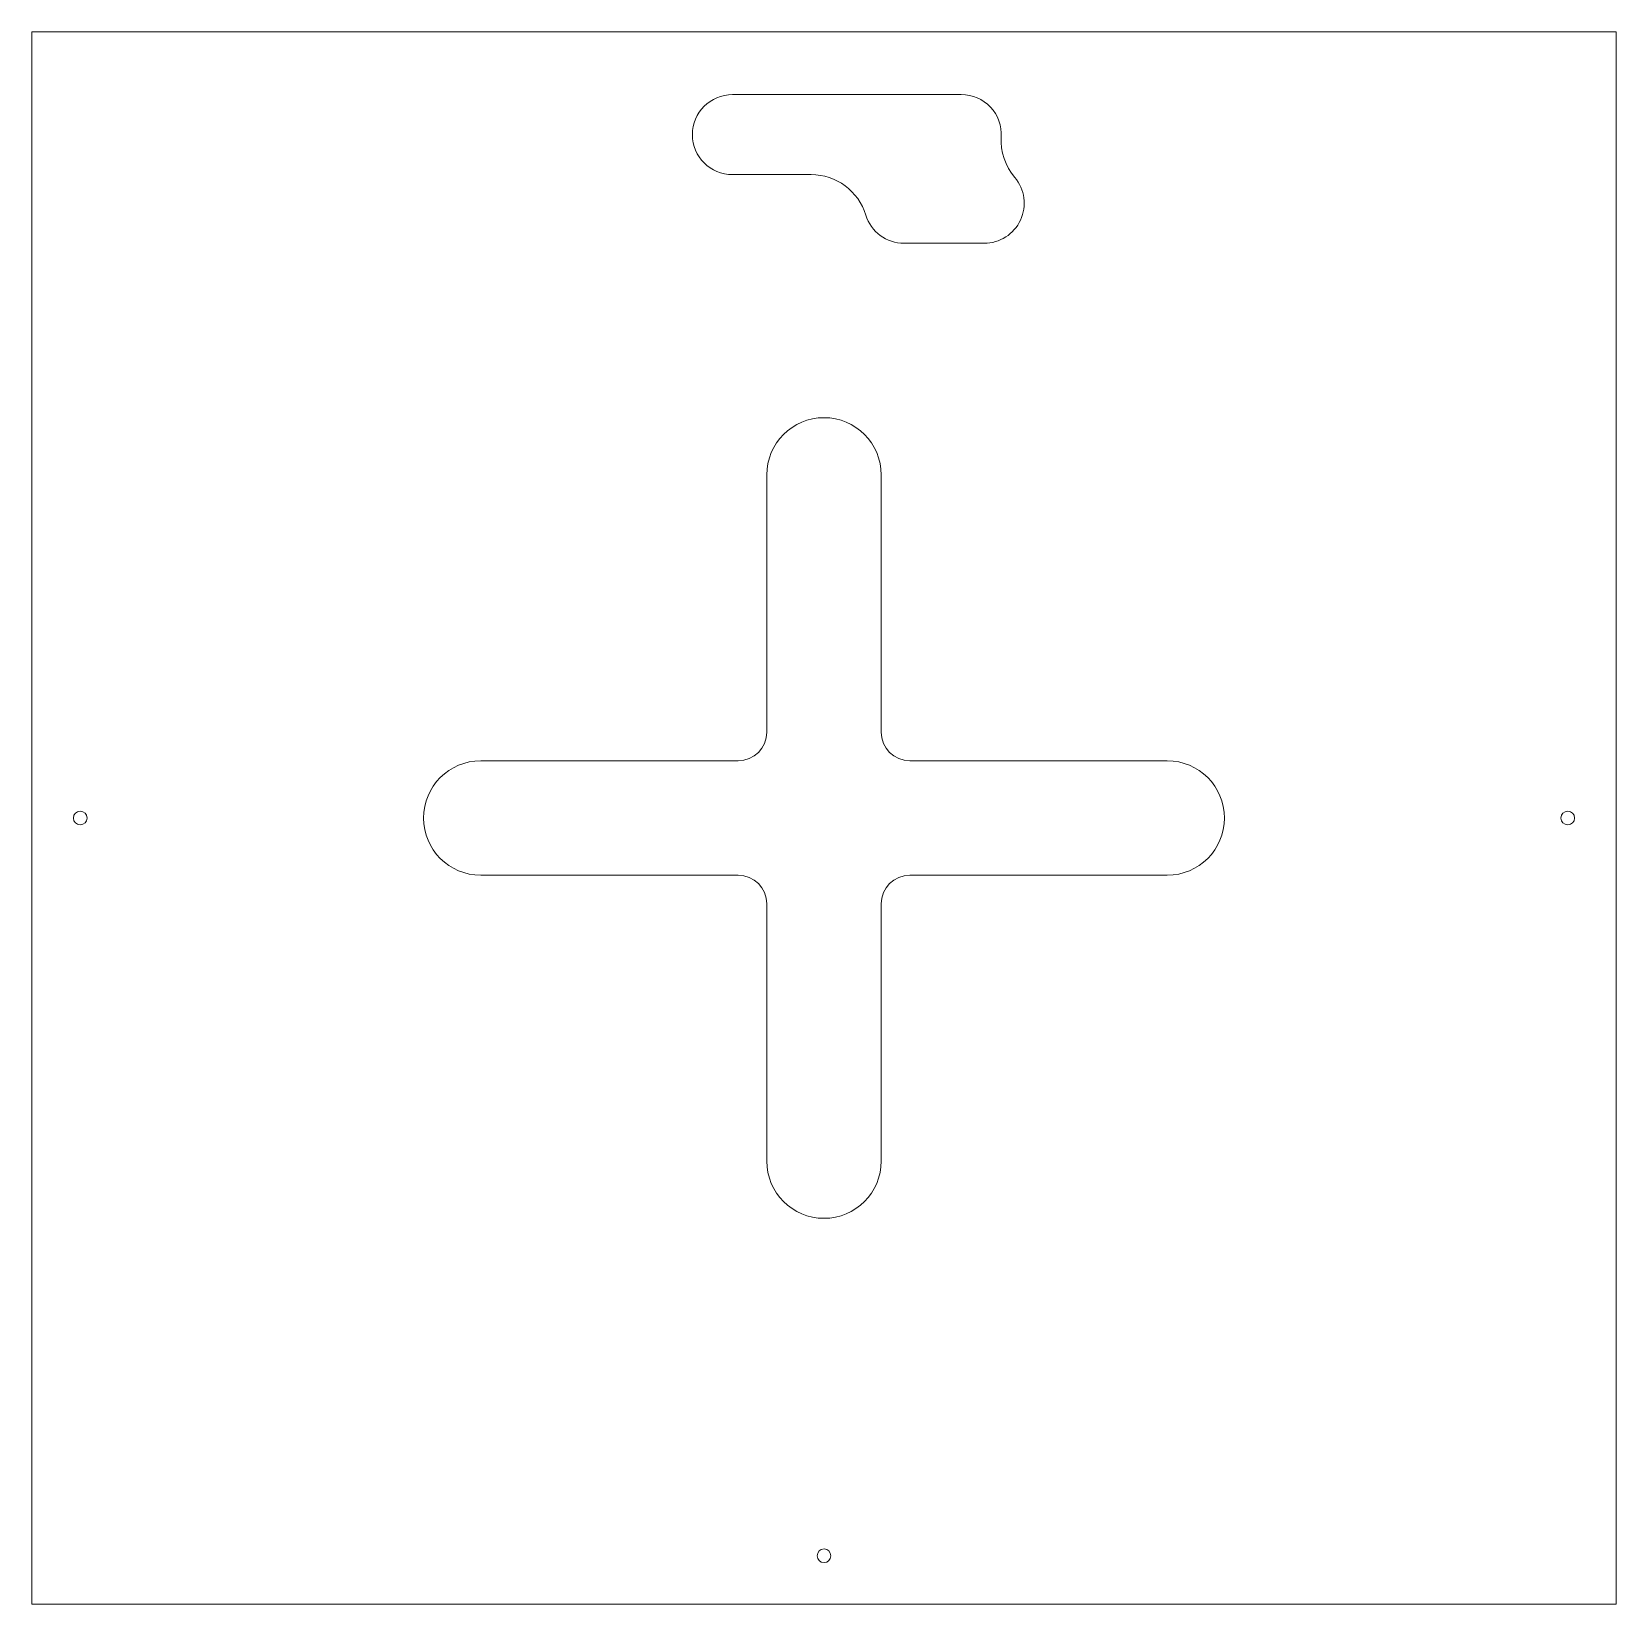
# Model space of a CAD drawing. Header units: millimetres. Extents: x -138 to 138, y -138 to 138.
import ezdxf

# ---------------------------------------------------------------- set-up
doc = ezdxf.new("R2010")
doc.units = ezdxf.units.MM

msp = doc.modelspace()

# ---------------------------------------------------------------- linework, layer by layer
at = {"color": 7, "linetype": 'Continuous', "lineweight": 15}
for p, q in [((138.5, 137.5), (-138.5, 137.5)), ((-138.5, 137.5), (-138.5, -137.5)), ((138.5, -137.5), (138.5, 137.5)), ((24, 126.5), (-16, 126.5)), ((-2.25, 112.5), (-16, 112.5)), ((28, 100.5), (14, 100.5)), ((-10, 15), (-10, 60)), ((10, 60), (10, 15)), ((-60, 10), (-15, 10)), ((15, 10), (60, 10)), ((-15, -10), (-60, -10)), ((60, -10), (15, -10)), ((-10, -60), (-10, -15)), ((10, -15), (10, -60)), ((-138.5, -137.5), (138.5, -137.5))]:
    msp.add_line(p, q, dxfattribs=at)
for centre in [(-130, 0), (130, 0), (0, -129)]:
    msp.add_circle(centre, 1.2, dxfattribs=at)
for centre, radius, start, end in [((-16, 119.5), 7, 90, 270), ((24, 119.5), 7, 356.5939, 90), ((40.97, 118.49), 10, 176.5939, 220.276), ((-2.25, 102.5), 10, 17.1046, 90), ((28, 107.5), 7, 270, 40.276), ((14, 107.5), 7, 197.1046, 270), ((0, 60), 10, 0, 180), ((-15, 15), 5, 270, 0), ((15, 15), 5, 180, 270), ((-60, 0), 10, 90, 270), ((60, 0), 10, 270, 90), ((-15, -15), 5, 0, 90), ((15, -15), 5, 90, 180), ((0, -60), 10, 180, 0)]:
    msp.add_arc(centre, radius, start, end, dxfattribs=at)

doc.saveas('drawing.dxf')
